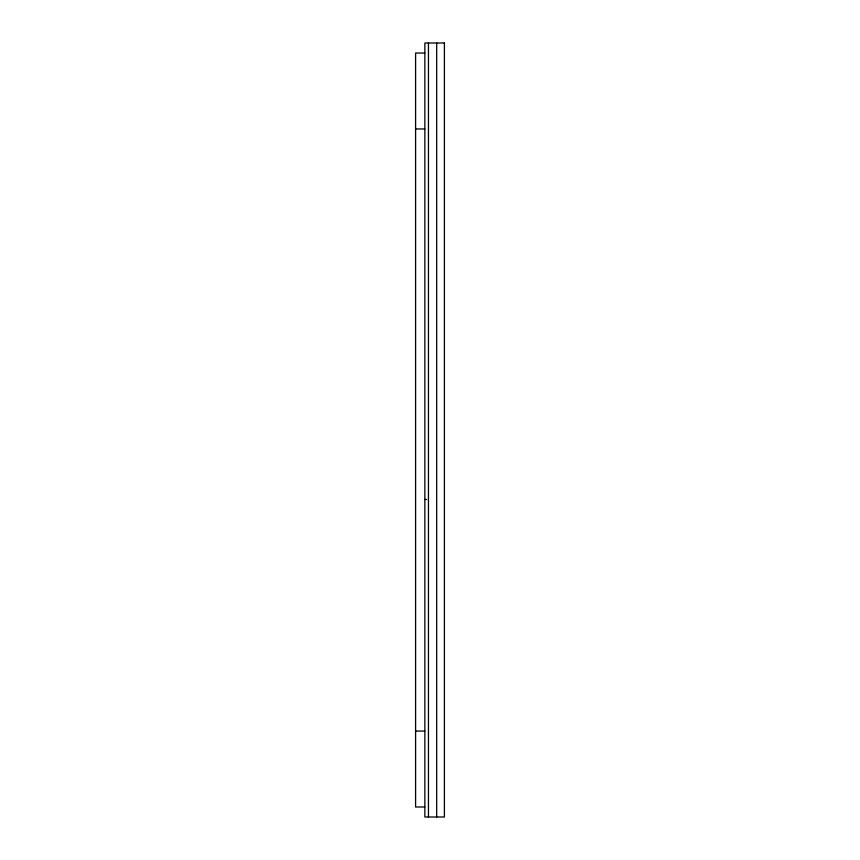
<?xml version="1.0" encoding="UTF-8"?>
<svg xmlns="http://www.w3.org/2000/svg" width="860" height="860" viewBox="0 0 860 860"><rect width="100%" height="100%" fill="white"/><g stroke="black" fill="none" stroke-linecap="round" stroke-linejoin="round"><path stroke-width="1.29" d="M424.851 53.041L415.595 53.041L415.595 806.992L424.851 806.992M415.595 128.968L424.851 128.968M415.595 731.064L424.851 731.064M424.851 499.466L426.657 499.488M436.687 43L436.687 817M428.452 43L428.452 817M444.405 43L424.851 43L424.851 817L444.405 817L444.405 43"/></g></svg>
